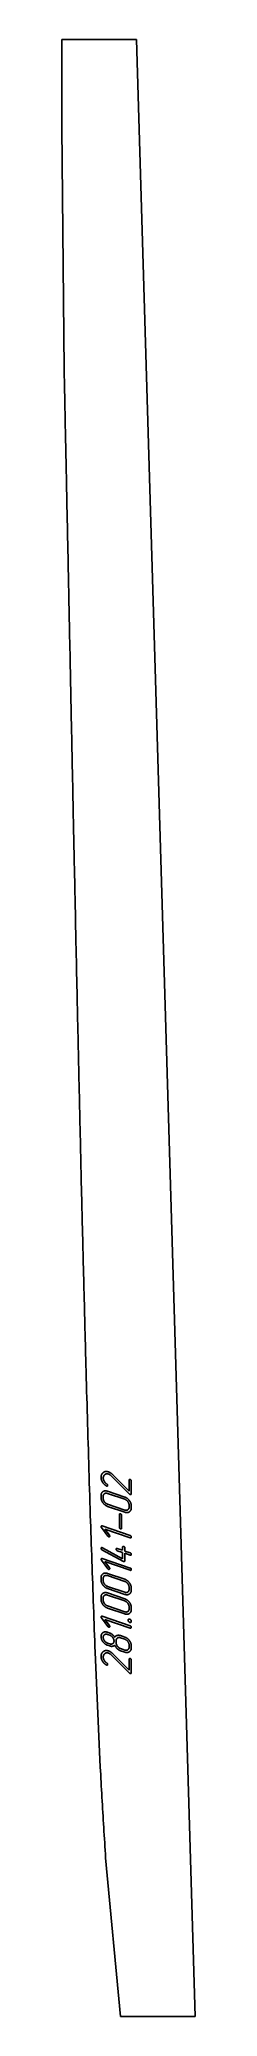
# Model space of a CAD drawing. Header units: millimetres. Extents: x 115 to 146, y 55 to 505.
import ezdxf

# ---------------------------------------------------------------- set-up
doc = ezdxf.new("R2010")
doc.units = ezdxf.units.MM
doc.linetypes.add('K5LT_BASIC', pattern=[0])
doc.layers.add('Engraving', color=7, linetype='Continuous')

msp = doc.modelspace()

# ---------------------------------------------------------------- linework, layer by layer
at = {"color": 150, "linetype": 'K5LT_BASIC', "lineweight": 25, "true_color": 0x0080ff}
for p, q in [((115.44, 504.74), (132.44, 504.74)), ((115.44, 484.76), (115.44, 504.74)), ((132.44, 504.74), (145.81, 54.84)), ((115.98, 429.76), (115.44, 484.76)), ((124.2, 111.6), (123.03, 137.72)), ((128.82, 54.84), (125.42, 90.94)), ((145.81, 54.84), (128.82, 54.84))]:
    msp.add_line(p, q, dxfattribs=at)
msp.add_arc((113.99, 380.84), 3, 1.1645, 1.1789, dxfattribs=at)
for points, knots in [([(116.99, 380.9), (116.93, 383.67), (116.82, 389.12), (116.65, 397.24), (116.47, 405.69), (116.3, 414.23), (116.13, 422.4), (116.02, 427.46), (115.98, 429.76)], [0.001321, 0.001321, 0.001321, 0.001321, 0.66494, 1.30499, 1.94537, 2.689484, 3.349266, 3.900819, 3.900819, 3.900819, 3.900819]), ([(117.96, 333.18), (117.85, 338.48), (117.63, 349.05), (117.35, 363.15), (117.13, 373.76), (117.02, 379.1), (116.99, 380.9)], [0.000019, 0.000019, 0.000019, 0.000019, 1.136834, 2.269401, 3.028214, 3.414679, 3.414679, 3.414679, 3.414679]), ([(118.91, 287.98), (118.83, 291.72), (118.68, 298.55), (118.49, 307.98), (118.32, 316.06), (118.17, 322.97), (118.05, 328.61), (117.99, 331.86), (117.96, 333.18)], [0.000094, 0.000094, 0.000094, 0.000094, 1.089788, 1.993197, 2.748101, 3.444133, 4.003867, 4.389519, 4.389519, 4.389519, 4.389519])]:
    msp.add_open_spline(points, degree=3, knots=knots, dxfattribs=at)
for points in [[(119.89, 244.31), (119.78, 249.16), (119.56, 258.86), (119.23, 273.42), (119.02, 283.12), (118.91, 287.98)], [(120.89, 204.59), (120.78, 209), (120.55, 217.83), (120.22, 231.07), (120, 239.9), (119.89, 244.31)], [(121.93, 168.87), (121.81, 172.84), (121.57, 180.78), (121.23, 192.68), (121, 200.61), (120.89, 204.59)], [(123.03, 137.72), (122.91, 141.18), (122.65, 148.1), (122.29, 158.48), (122.05, 165.41), (121.93, 168.87)], [(125.42, 90.94), (125.27, 93.24), (124.99, 97.84), (124.58, 104.73), (124.32, 109.31), (124.2, 111.6)]]:
    msp.add_open_spline(points, degree=3, dxfattribs=at)
at = {"layer": 'Engraving', "color": 150, "linetype": 'K5LT_BASIC', "lineweight": 25, "true_color": 0x0080ff}
for p, q in [((125.63, 175.53), (125.55, 175.58)), ((126.6, 177.96), (126.43, 178.09)), ((126.79, 177.79), (126.6, 177.96)), ((130.87, 173.71), (126.79, 177.79)), ((127.07, 178.11), (130.76, 174.41)), ((130.76, 174.41), (130.76, 176.89)), ((131.26, 176.72), (131.26, 173.78)), ((124.38, 172.9), (124.38, 173.39)), ((124.87, 172.73), (124.87, 173.23)), ((125.86, 174.37), (129.78, 173.04)), ((125.86, 173.88), (129.78, 172.54)), ((129.78, 170.09), (125.86, 171.42)), ((130.76, 171.22), (130.76, 170.73)), ((131.26, 171.06), (131.26, 170.57)), ((129.78, 169.59), (125.86, 170.93)), ((128.56, 166.12), (128.56, 169.07)), ((129.05, 168.9), (129.05, 165.95)), ((125.93, 164.13), (124.46, 166.1)), ((124.63, 166.46), (131.01, 164.29)), ((131.01, 163.79), (125.22, 165.76)), ((125.22, 165.76), (126.27, 164.36)), ((124.43, 161.18), (124.38, 161.35)), ((125.93, 156.72), (124.46, 158.69)), ((129.49, 158.4), (124.58, 161.05)), ((124.62, 161.52), (124.68, 161.5)), ((124.63, 159.05), (131.01, 156.88)), ((124.68, 161.5), (129.29, 159.01)), ((125.22, 158.35), (126.27, 156.95)), ((131.01, 156.39), (125.22, 158.35)), ((128.06, 161.33), (129.29, 160.92)), ((129.29, 160.42), (128.06, 160.84)), ((129.29, 160.92), (129.29, 161.66)), ((129.29, 159.01), (129.29, 160.42)), ((129.55, 158.37), (129.49, 158.4)), ((129.78, 161.49), (129.78, 160.75)), ((129.78, 160.75), (131.01, 160.33)), ((129.78, 160.26), (129.78, 158.54)), ((131.01, 159.84), (129.78, 160.26)), ((124.38, 154.2), (124.38, 154.69)), ((124.87, 154.03), (124.87, 154.52)), ((125.86, 155.66), (129.78, 154.33)), ((125.86, 155.17), (129.78, 153.84)), ((124.38, 149.75), (124.38, 150.24)), ((124.87, 149.58), (124.87, 150.07)), ((129.78, 151.38), (125.86, 152.71)), ((129.78, 150.89), (125.86, 152.22)), ((125.86, 151.22), (129.78, 149.88)), ((125.86, 150.73), (129.78, 149.39)), ((130.76, 152.52), (130.76, 152.03)), ((131.26, 152.35), (131.26, 151.86)), ((125.93, 143.57), (124.46, 145.54)), ((124.63, 145.9), (131.01, 143.73)), ((131.01, 143.24), (125.22, 145.2)), ((125.22, 145.2), (126.27, 143.8)), ((129.78, 146.93), (125.86, 148.27)), ((129.78, 146.44), (125.86, 147.78)), ((130.76, 148.07), (130.76, 147.58)), ((131.26, 147.91), (131.26, 147.41)), ((124.38, 141.13), (124.38, 141.29)), ((124.41, 140.97), (124.38, 141.13)), ((124.48, 140.68), (124.41, 140.97)), ((125.28, 142.36), (125.54, 142.34)), ((125.54, 142.34), (125.7, 142.32)), ((125.7, 142.32), (125.85, 142.26)), ((125.85, 142.26), (126.35, 142.09)), ((125.85, 141.77), (126.35, 141.6)), ((126.35, 139.64), (125.85, 139.81)), ((127.82, 139.88), (127.82, 140.37)), ((128.8, 141.51), (129.78, 141.17)), ((128.8, 141.02), (129.78, 140.68)), ((126.35, 139.15), (125.85, 139.32)), ((126.6, 137.21), (126.43, 137.34)), ((126.79, 137.04), (126.6, 137.21)), ((130.87, 132.96), (126.79, 137.04)), ((127.07, 137.36), (130.76, 133.67)), ((129.78, 138.23), (128.8, 138.56)), ((129.78, 137.74), (128.8, 138.07)), ((130.76, 139.37), (130.76, 138.88)), ((130.76, 133.67), (130.76, 136.14)), ((131.26, 139.2), (131.26, 138.71)), ((131.26, 135.97), (131.26, 133.04)), ((125.63, 134.79), (125.55, 134.83))]:
    msp.add_line(p, q, dxfattribs=at)
for points in [[(124.86, 178.61), (124.38, 178.22), (124.38, 177.52)], [(124.38, 177.52), (124.38, 177.01), (124.65, 176.53)], [(124.65, 176.53), (124.95, 175.99), (125.55, 175.58)], [(126.07, 178.78), (125.36, 179.02), (124.86, 178.61)], [(124.88, 177.37), (124.88, 177.62), (124.97, 177.82)], [(125.07, 176.68), (124.88, 177.03), (124.88, 177.37)], [(124.97, 177.82), (125.07, 178.03), (125.23, 178.16)], [(125.71, 175.98), (125.26, 176.32), (125.07, 176.68)], [(125.23, 178.16), (125.57, 178.44), (126.07, 178.27)], [(125.63, 175.53), (125.74, 175.5), (125.81, 175.55)], [(125.83, 175.86), (125.79, 175.93), (125.71, 175.98)], [(125.81, 175.55), (125.88, 175.6), (125.88, 175.71)], [(125.88, 175.71), (125.86, 175.79), (125.83, 175.86)], [(126.54, 178.54), (126.31, 178.7), (126.07, 178.78)], [(126.07, 178.27), (126.25, 178.21), (126.43, 178.09)], [(127.07, 178.11), (126.77, 178.39), (126.54, 178.54)], [(130.84, 177.03), (130.76, 176.98), (130.76, 176.89)], [(131.01, 177.05), (130.92, 177.08), (130.84, 177.03)], [(131.18, 176.93), (131.1, 177.02), (131.01, 177.05)], [(131.26, 176.72), (131.26, 176.84), (131.18, 176.93)], [(124.81, 174.29), (124.38, 174), (124.38, 173.39)], [(124.38, 172.9), (124.38, 172.28), (124.82, 171.71)], [(125.86, 174.37), (125.24, 174.58), (124.81, 174.29)], [(124.82, 171.71), (125.27, 171.13), (125.86, 170.93)], [(125.16, 173.82), (124.87, 173.63), (124.87, 173.23)], [(124.87, 172.73), (124.87, 172.33), (125.16, 171.94)], [(125.86, 173.88), (125.45, 174.01), (125.16, 173.82)], [(125.16, 171.94), (125.45, 171.56), (125.86, 171.42)], [(130.82, 172.25), (130.39, 172.83), (129.78, 173.04)], [(130.48, 172.01), (130.2, 172.4), (129.78, 172.54)], [(130.76, 171.22), (130.76, 171.62), (130.48, 172.01)], [(131.26, 171.06), (131.26, 171.67), (130.82, 172.25)], [(130.87, 173.71), (130.92, 173.66), (130.99, 173.63)], [(130.99, 173.63), (131.09, 173.6), (131.18, 173.64)], [(131.18, 173.64), (131.26, 173.7), (131.26, 173.78)], [(124.63, 166.46), (124.52, 166.49), (124.45, 166.44)], [(128.64, 169.21), (128.56, 169.16), (128.56, 169.07)], [(128.8, 169.23), (128.71, 169.26), (128.64, 169.21)], [(128.97, 169.11), (128.89, 169.2), (128.8, 169.23)], [(129.05, 168.9), (129.05, 169.02), (128.97, 169.11)], [(129.78, 170.09), (130.18, 169.95), (130.47, 170.15)], [(129.78, 169.59), (130.4, 169.38), (130.83, 169.69)], [(130.47, 170.15), (130.76, 170.35), (130.76, 170.73)], [(130.83, 169.69), (131.26, 170), (131.26, 170.57)], [(124.45, 166.44), (124.39, 166.39), (124.39, 166.29)], [(124.39, 166.29), (124.39, 166.19), (124.46, 166.1)], [(125.93, 164.13), (126.06, 164.01), (126.1, 164)], [(126.1, 164), (126.2, 163.96), (126.27, 164.01)], [(126.35, 164.16), (126.35, 164.26), (126.27, 164.36)], [(126.27, 164.01), (126.35, 164.06), (126.35, 164.16)], [(128.56, 166.12), (128.56, 166), (128.65, 165.9)], [(128.65, 165.9), (128.75, 165.81), (128.8, 165.79)], [(128.8, 165.79), (128.9, 165.76), (128.98, 165.8)], [(128.98, 165.8), (129.05, 165.84), (129.05, 165.95)], [(131.2, 164.15), (131.13, 164.25), (131.01, 164.29)], [(131.01, 163.79), (131.14, 163.75), (131.2, 163.8)], [(131.26, 163.96), (131.26, 164.06), (131.2, 164.15)], [(131.2, 163.8), (131.26, 163.91), (131.26, 163.96)], [(124.45, 161.5), (124.38, 161.45), (124.38, 161.35)], [(124.45, 159.03), (124.39, 158.98), (124.39, 158.88)], [(124.39, 158.88), (124.39, 158.78), (124.46, 158.69)], [(124.43, 161.18), (124.48, 161.1), (124.58, 161.05)], [(124.62, 161.52), (124.51, 161.56), (124.45, 161.5)], [(124.63, 159.05), (124.52, 159.08), (124.45, 159.03)], [(127.87, 161.32), (127.81, 161.26), (127.81, 161.17)], [(127.81, 161.17), (127.81, 161.07), (127.89, 160.97)], [(128.06, 161.33), (127.94, 161.37), (127.87, 161.32)], [(127.89, 160.97), (127.98, 160.87), (128.06, 160.84)], [(129.37, 161.8), (129.29, 161.75), (129.29, 161.66)], [(129.54, 161.82), (129.45, 161.85), (129.37, 161.8)], [(129.7, 161.7), (129.62, 161.79), (129.54, 161.82)], [(129.55, 158.37), (129.64, 158.34), (129.71, 158.39)], [(129.78, 161.49), (129.78, 161.61), (129.7, 161.7)], [(129.71, 158.39), (129.78, 158.43), (129.78, 158.54)], [(131.2, 160.2), (131.13, 160.29), (131.01, 160.33)], [(131.01, 159.84), (131.14, 159.8), (131.2, 159.85)], [(131.26, 160), (131.26, 160.11), (131.2, 160.2)], [(131.2, 159.85), (131.26, 159.96), (131.26, 160)], [(124.81, 155.58), (124.38, 155.29), (124.38, 154.69)], [(124.38, 154.2), (124.38, 153.58), (124.82, 153)], [(125.86, 155.66), (125.24, 155.87), (124.81, 155.58)], [(124.82, 153), (125.27, 152.42), (125.86, 152.22)], [(125.16, 155.12), (124.87, 154.93), (124.87, 154.52)], [(124.87, 154.03), (124.87, 153.62), (125.16, 153.24)], [(125.86, 155.17), (125.45, 155.31), (125.16, 155.12)], [(125.16, 153.24), (125.45, 152.85), (125.86, 152.71)], [(125.93, 156.72), (126.06, 156.6), (126.1, 156.59)], [(126.1, 156.59), (126.2, 156.56), (126.27, 156.6)], [(126.35, 156.76), (126.35, 156.85), (126.27, 156.95)], [(126.27, 156.6), (126.35, 156.65), (126.35, 156.76)], [(130.82, 153.54), (130.39, 154.12), (129.78, 154.33)], [(130.48, 153.3), (130.2, 153.69), (129.78, 153.84)], [(130.76, 152.52), (130.76, 152.91), (130.48, 153.3)], [(131.26, 152.35), (131.26, 152.96), (130.82, 153.54)], [(131.2, 156.75), (131.13, 156.84), (131.01, 156.88)], [(131.01, 156.39), (131.14, 156.34), (131.2, 156.4)], [(131.26, 156.55), (131.26, 156.66), (131.2, 156.75)], [(131.2, 156.4), (131.26, 156.5), (131.26, 156.55)], [(124.81, 151.14), (124.38, 150.85), (124.38, 150.24)], [(124.38, 149.75), (124.38, 149.13), (124.82, 148.55)], [(125.86, 151.22), (125.24, 151.43), (124.81, 151.14)], [(124.82, 148.55), (125.27, 147.98), (125.86, 147.78)], [(125.16, 150.67), (124.87, 150.48), (124.87, 150.07)], [(124.87, 149.58), (124.87, 149.18), (125.16, 148.79)], [(125.86, 150.73), (125.45, 150.86), (125.16, 150.67)], [(125.16, 148.79), (125.45, 148.41), (125.86, 148.27)], [(129.78, 151.38), (130.18, 151.24), (130.47, 151.44)], [(129.78, 150.89), (130.4, 150.68), (130.83, 150.99)], [(130.82, 149.1), (130.39, 149.68), (129.78, 149.88)], [(130.48, 148.86), (130.2, 149.25), (129.78, 149.39)], [(130.47, 151.44), (130.76, 151.64), (130.76, 152.03)], [(130.76, 148.07), (130.76, 148.47), (130.48, 148.86)], [(131.26, 147.91), (131.26, 148.52), (130.82, 149.1)], [(130.83, 150.99), (131.26, 151.29), (131.26, 151.86)], [(124.45, 145.88), (124.39, 145.83), (124.39, 145.73)], [(124.39, 145.73), (124.39, 145.63), (124.46, 145.54)], [(124.63, 145.9), (124.52, 145.93), (124.45, 145.88)], [(129.78, 146.93), (130.18, 146.8), (130.47, 147)], [(129.78, 146.44), (130.4, 146.23), (130.83, 146.54)], [(130.47, 147), (130.76, 147.19), (130.76, 147.58)], [(130.64, 145.23), (130.52, 145.15), (130.52, 145.02)], [(130.52, 145.02), (130.52, 144.84), (130.66, 144.7)], [(130.89, 145.26), (130.76, 145.31), (130.64, 145.23)], [(130.66, 144.7), (130.8, 144.55), (130.89, 144.53)], [(130.83, 146.54), (131.26, 146.85), (131.26, 147.41)], [(131.14, 145.08), (131.02, 145.22), (130.89, 145.26)], [(130.89, 144.53), (131.04, 144.48), (131.15, 144.53)], [(131.26, 144.77), (131.26, 144.95), (131.14, 145.08)], [(131.15, 144.53), (131.26, 144.6), (131.26, 144.77)], [(124.81, 142.19), (124.38, 141.89), (124.38, 141.29)], [(124.48, 140.68), (124.59, 140.39), (124.81, 140.1)], [(125.28, 142.36), (125.02, 142.34), (124.81, 142.19)], [(124.81, 140.1), (125.28, 139.51), (125.85, 139.32)], [(125.16, 141.72), (124.87, 141.54), (124.87, 141.13)], [(124.87, 141.13), (124.87, 140.72), (125.16, 140.34)], [(125.85, 141.77), (125.44, 141.91), (125.16, 141.72)], [(125.16, 140.34), (125.44, 139.95), (125.85, 139.81)], [(125.93, 143.57), (126.06, 143.45), (126.1, 143.44)], [(126.1, 143.44), (126.2, 143.41), (126.27, 143.45)], [(126.35, 143.61), (126.35, 143.7), (126.27, 143.8)], [(126.27, 143.45), (126.35, 143.5), (126.35, 143.61)], [(126.99, 141.74), (126.71, 141.97), (126.35, 142.09)], [(127.05, 141.07), (126.77, 141.46), (126.35, 141.6)], [(126.35, 139.64), (126.76, 139.5), (127.04, 139.69)], [(127.49, 141.16), (127.26, 141.51), (126.99, 141.74)], [(127.04, 139.69), (127.33, 139.88), (127.33, 140.28)], [(127.33, 140.28), (127.33, 140.68), (127.05, 141.07)], [(128.02, 141.54), (127.66, 141.44), (127.49, 141.16)], [(128.11, 140.97), (127.82, 140.78), (127.82, 140.37)], [(127.82, 139.88), (127.82, 139.47), (128.11, 139.09)], [(128.8, 141.51), (128.39, 141.65), (128.02, 141.54)], [(128.8, 141.02), (128.4, 141.15), (128.11, 140.97)], [(130.83, 140.39), (130.4, 140.97), (129.78, 141.17)], [(130.48, 140.16), (130.2, 140.54), (129.78, 140.68)], [(130.76, 139.37), (130.76, 139.78), (130.48, 140.16)], [(131.26, 139.2), (131.26, 139.81), (130.83, 140.39)], [(131.2, 143.6), (131.13, 143.69), (131.01, 143.73)], [(131.01, 143.24), (131.14, 143.19), (131.2, 143.25)], [(131.26, 143.4), (131.26, 143.51), (131.2, 143.6)], [(131.2, 143.25), (131.26, 143.35), (131.26, 143.4)], [(124.86, 137.86), (124.38, 137.47), (124.38, 136.77)], [(124.38, 136.77), (124.38, 136.26), (124.65, 135.78)], [(124.65, 135.78), (124.95, 135.24), (125.55, 134.83)], [(126.07, 138.03), (125.36, 138.27), (124.86, 137.86)], [(124.88, 136.62), (124.88, 136.87), (124.97, 137.08)], [(125.07, 135.93), (124.88, 136.29), (124.88, 136.62)], [(124.97, 137.08), (125.07, 137.29), (125.23, 137.41)], [(125.71, 135.24), (125.26, 135.57), (125.07, 135.93)], [(125.23, 137.41), (125.57, 137.7), (126.07, 137.53)], [(125.83, 135.11), (125.79, 135.18), (125.71, 135.24)], [(125.88, 134.96), (125.86, 135.05), (125.83, 135.11)], [(126.54, 137.8), (126.31, 137.95), (126.07, 138.03)], [(126.07, 137.53), (126.25, 137.46), (126.43, 137.34)], [(126.35, 139.15), (126.7, 139.03), (126.99, 139.08)], [(127.07, 137.36), (126.77, 137.65), (126.54, 137.8)], [(126.99, 139.08), (127.29, 139.13), (127.5, 139.31)], [(127.5, 139.31), (127.74, 138.85), (128.08, 138.52)], [(128.08, 138.52), (128.42, 138.2), (128.8, 138.07)], [(128.11, 139.09), (128.4, 138.7), (128.8, 138.56)], [(129.78, 138.23), (130.18, 138.09), (130.47, 138.29)], [(129.78, 137.74), (130.4, 137.53), (130.83, 137.84)], [(130.47, 138.29), (130.76, 138.49), (130.76, 138.88)], [(130.84, 136.28), (130.76, 136.23), (130.76, 136.14)], [(130.83, 137.84), (131.26, 138.14), (131.26, 138.71)], [(131.01, 136.3), (130.92, 136.33), (130.84, 136.28)], [(131.18, 136.18), (131.1, 136.27), (131.01, 136.3)], [(131.26, 135.97), (131.26, 136.09), (131.18, 136.18)], [(125.63, 134.79), (125.74, 134.75), (125.81, 134.8)], [(125.81, 134.8), (125.88, 134.86), (125.88, 134.96)], [(130.87, 132.96), (130.92, 132.91), (130.99, 132.89)], [(130.99, 132.89), (131.09, 132.85), (131.18, 132.89)], [(131.18, 132.89), (131.26, 132.95), (131.26, 133.04)]]:
    msp.add_open_spline(points, degree=2, dxfattribs=at)

doc.saveas('drawing.dxf')
